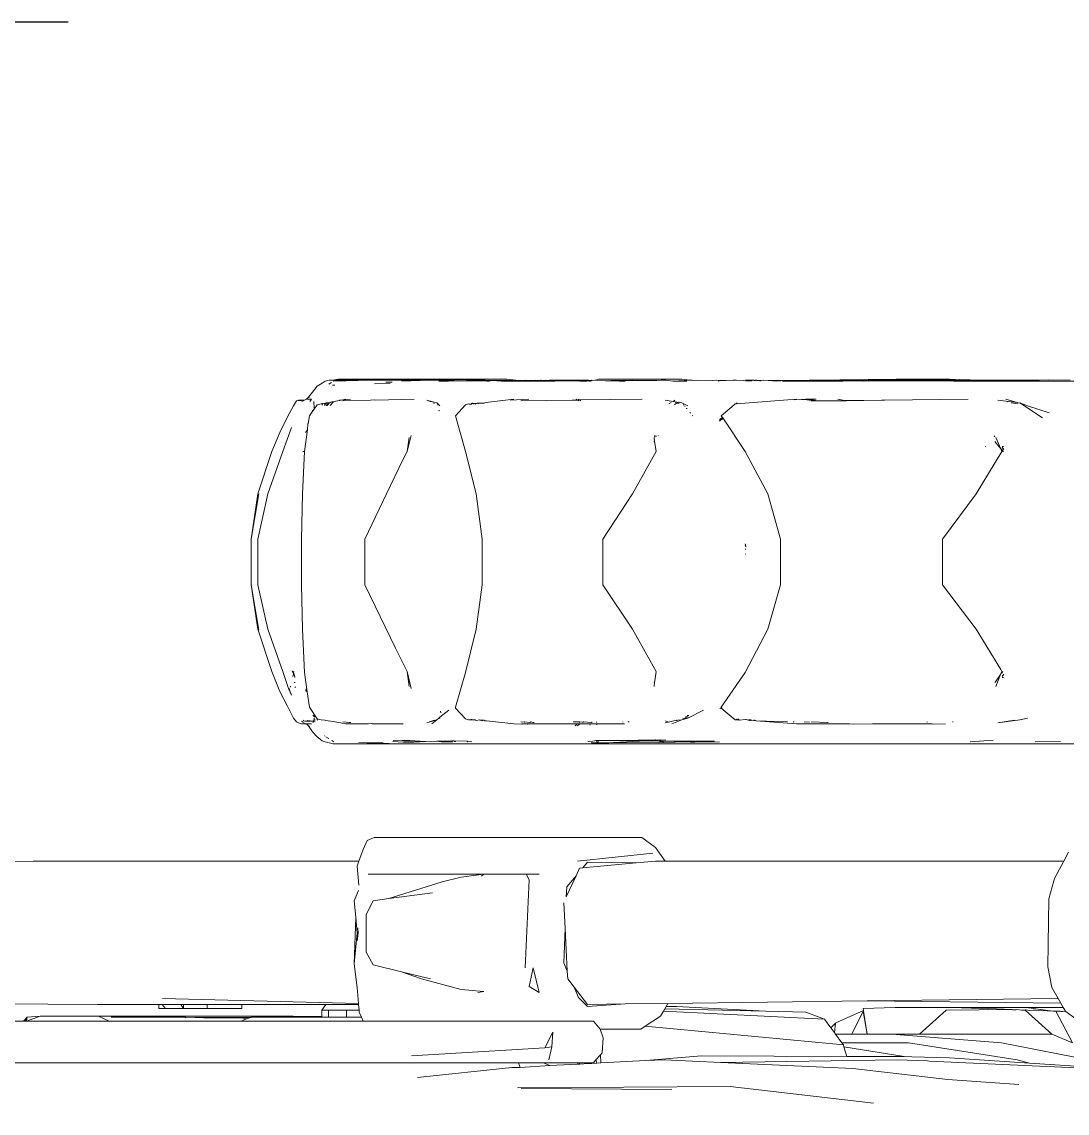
# Model space of a CAD drawing. Header units: metres. Extents: x 167 to 250, y 44 to 219.
# Drawn here: x 225.6405 to 225.744, y 101.6866 to 101.7947 of the extents above; entities that cross this region are included whole.
import ezdxf

# ---------------------------------------------------------------- set-up
doc = ezdxf.new("R2010")
doc.units = ezdxf.units.M
doc.linetypes.add('06-PT1-01$0$HIDDEN2', pattern=[0.1875, 0.125, -0.0625])
doc.layers.add('muros', color=5, linetype='Continuous', lineweight=25)

# ---------------------------------------------------------------- blocks, each defined once
blk = doc.blocks.new('vrefrefrf')
at = {"color": 251, "lineweight": 5, "true_color": 0x636466}
for p, q in [((211.60417, 104.45342), (211.60417, 104.36726)), ((211.56747, 104.43926), (211.56747, 104.42989)), ((211.63707, 104.43776), (211.63631, 104.42079)), ((211.63447, 104.42811), (211.63617, 104.43691)), ((211.63651, 104.43097), (211.63693, 104.43722)), ((211.63127, 104.43361), (211.63447, 104.43531)), ((211.63129, 104.43463), (211.63217, 104.43581)), ((211.63447, 104.43531), (211.63357, 104.43321)), ((211.56737, 104.43506), (211.56734, 104.43285)), ((211.61517, 104.43491), (211.61607, 104.43442)), ((211.61607, 104.43442), (211.61777, 104.43351)), ((211.61607, 104.43442), (211.61607, 104.39407)), ((211.63046, 104.43414), (211.63087, 104.43437)), ((211.63087, 104.43437), (211.63127, 104.43461)), ((211.63087, 104.43061), (211.63087, 104.43437)), ((211.63127, 104.43461), (211.63129, 104.43463)), ((211.63129, 104.43463), (211.63127, 104.43441)), ((211.63128, 104.43431), (211.63127, 104.43441)), ((211.63128, 104.43431), (211.63128, 104.43414)), ((211.60397, 104.43154), (211.60395, 104.43409)), ((211.61807, 104.43341), (211.61777, 104.43351)), ((211.61987, 104.43291), (211.61807, 104.43341)), ((211.62677, 104.43281), (211.62887, 104.43321)), ((211.62887, 104.43321), (211.62998, 104.43386)), ((211.62998, 104.43386), (211.63046, 104.43414)), ((211.62998, 104.43386), (211.63022, 104.41451)), ((211.63022, 104.41451), (211.63046, 104.43414)), ((211.63087, 104.43061), (211.63126, 104.4333)), ((211.63126, 104.4333), (211.63117, 104.43156)), ((211.63117, 104.43051), (211.63357, 104.43321)), ((211.63126, 104.43355), (211.63127, 104.43361)), ((211.63126, 104.4333), (211.63126, 104.43355)), ((211.63127, 104.43406), (211.63128, 104.43414)), ((211.63127, 104.43406), (211.63127, 104.43361)), ((211.63357, 104.41981), (211.63357, 104.43321)), ((211.56735, 104.43198), (211.56734, 104.43285)), ((211.56735, 104.43188), (211.56735, 104.43198)), ((211.56967, 104.42996), (211.57117, 104.43226)), ((211.56997, 104.43076), (211.57067, 104.43296)), ((211.61987, 104.43291), (211.62677, 104.43281)), ((211.56735, 104.43161), (211.56735, 104.43188)), ((211.56737, 104.43096), (211.56735, 104.43161)), ((211.56735, 104.42943), (211.56737, 104.43096)), ((211.63113, 104.43055), (211.63118, 104.43099)), ((211.63116, 104.43132), (211.63117, 104.43156)), ((211.63118, 104.43099), (211.63116, 104.43132)), ((211.63597, 104.42286), (211.63651, 104.43097)), ((211.63617, 104.42971), (211.63651, 104.43097)), ((211.56747, 104.42989), (211.56745, 104.42883)), ((211.5697, 104.4299), (211.56963, 104.42971)), ((211.56967, 104.42996), (211.56997, 104.43076)), ((211.56967, 104.42996), (211.5697, 104.4299)), ((211.60177, 104.42996), (211.60157, 104.43076)), ((211.60207, 104.42776), (211.60177, 104.42996)), ((211.63087, 104.42301), (211.63087, 104.43061)), ((211.6311, 104.42967), (211.63115, 104.43016)), ((211.63117, 104.43051), (211.63113, 104.43055)), ((211.63117, 104.43051), (211.63115, 104.43016)), ((211.63817, 104.42269), (211.63867, 104.42986)), ((211.56737, 104.42766), (211.56735, 104.42943)), ((211.56745, 104.42883), (211.56737, 104.42766)), ((211.56745, 104.42883), (211.56747, 104.42326)), ((211.56927, 104.42856), (211.56963, 104.42971)), ((211.56963, 104.42971), (211.56937, 104.42776)), ((211.56956, 104.42872), (211.56957, 104.42876)), ((211.56964, 104.4291), (211.56977, 104.42976)), ((211.60179, 104.42944), (211.60207, 104.42776)), ((211.63109, 104.42919), (211.631, 104.42679)), ((211.63112, 104.42925), (211.63109, 104.42919)), ((211.63117, 104.42251), (211.63109, 104.42919)), ((211.6311, 104.42967), (211.63113, 104.42959)), ((211.63113, 104.42959), (211.63111, 104.42942)), ((211.63111, 104.42942), (211.63112, 104.42925)), ((211.63447, 104.41871), (211.63617, 104.42971)), ((211.56737, 104.42659), (211.56737, 104.42766)), ((211.5743, 104.42804), (211.57317, 104.42756)), ((211.57357, 104.42746), (211.5743, 104.42804)), ((211.57407, 104.42832), (211.57407, 104.42819)), ((211.57439, 104.42835), (211.57414, 104.42818)), ((211.57457, 104.42816), (211.5743, 104.42804)), ((211.57432, 104.42817), (211.57439, 104.42817)), ((211.57439, 104.42817), (211.57457, 104.42833)), ((211.57439, 104.42817), (211.57445, 104.42816)), ((211.57445, 104.42816), (211.57457, 104.42826)), ((211.57887, 104.42556), (211.57457, 104.42816)), ((211.59667, 104.42805), (211.59257, 104.42556)), ((211.59687, 104.42816), (211.59667, 104.42805)), ((211.59687, 104.42826), (211.597, 104.42816)), ((211.59717, 104.42803), (211.59687, 104.42816)), ((211.59706, 104.42817), (211.597, 104.42816)), ((211.59736, 104.42818), (211.59713, 104.42834)), ((211.59837, 104.42756), (211.59717, 104.42803)), ((211.59717, 104.42803), (211.59789, 104.42751)), ((211.59747, 104.42819), (211.59747, 104.42832)), ((211.63357, 104.41701), (211.63447, 104.42811)), ((211.56737, 104.42659), (211.56737, 104.42656)), ((211.56737, 104.42656), (211.56737, 104.42596)), ((211.57301, 104.42737), (211.5731, 104.42743)), ((211.57407, 104.4265), (211.57407, 104.42646)), ((211.59789, 104.42751), (211.59797, 104.42746)), ((211.60381, 104.42726), (211.60397, 104.42494)), ((211.63102, 104.42673), (211.63096, 104.4256)), ((211.63102, 104.42673), (211.631, 104.42679)), ((211.56727, 104.42286), (211.56737, 104.42596)), ((211.56737, 104.42596), (211.56738, 104.42414)), ((211.56737, 104.42596), (211.56747, 104.42326)), ((211.58347, 104.42216), (211.57887, 104.42556)), ((211.59257, 104.42556), (211.58807, 104.42216)), ((211.63096, 104.42534), (211.63095, 104.42521)), ((211.63096, 104.4256), (211.63096, 104.42534)), ((211.56927, 104.42476), (211.56937, 104.41626)), ((211.63095, 104.42507), (211.63087, 104.42301)), ((211.63095, 104.42507), (211.63095, 104.42521)), ((211.56737, 104.42345), (211.56736, 104.42066)), ((211.56738, 104.42414), (211.56737, 104.42345)), ((211.56742, 104.41498), (211.56747, 104.42326)), ((211.60199, 104.42321), (211.60194, 104.42321)), ((211.56727, 104.42286), (211.56727, 104.41746)), ((211.58807, 104.42216), (211.58347, 104.42216)), ((211.6022, 104.42119), (211.60217, 104.42246)), ((211.63087, 104.42301), (211.63087, 104.41731)), ((211.63357, 104.41981), (211.63117, 104.42251)), ((211.63587, 104.41906), (211.63597, 104.42286)), ((211.63817, 104.42269), (211.63707, 104.41306)), ((211.60217, 104.4211), (211.6022, 104.42119)), ((211.60217, 104.41606), (211.60217, 104.4211)), ((211.56736, 104.42066), (211.56737, 104.41716)), ((211.60197, 104.42057), (211.60199, 104.42062)), ((211.63628, 104.42064), (211.63617, 104.41756)), ((211.63631, 104.42079), (211.63628, 104.42064)), ((211.63357, 104.41981), (211.63357, 104.41701)), ((211.63587, 104.41906), (211.63586, 104.41827)), ((211.63447, 104.41196), (211.63447, 104.41871)), ((211.63586, 104.41827), (211.63486, 104.41216)), ((211.63586, 104.41827), (211.63584, 104.41245)), ((211.56737, 104.40891), (211.56727, 104.41746)), ((211.56737, 104.41531), (211.56737, 104.41716)), ((211.63087, 104.41731), (211.63097, 104.41411)), ((211.63357, 104.41701), (211.63357, 104.41451)), ((211.63644, 104.39972), (211.63617, 104.41756)), ((211.56937, 104.41626), (211.56937, 104.41596)), ((211.56937, 104.41596), (211.56942, 104.41223)), ((211.56947, 104.41243), (211.56937, 104.41596)), ((211.60217, 104.41606), (211.60215, 104.41568)), ((211.60215, 104.41568), (211.60215, 104.41564)), ((211.60215, 104.41564), (211.60216, 104.41559)), ((211.60215, 104.41555), (211.60216, 104.41559)), ((211.60215, 104.41555), (211.60217, 104.41516)), ((211.56737, 104.41531), (211.56742, 104.41498)), ((211.56737, 104.41446), (211.56737, 104.41531)), ((211.56737, 104.41446), (211.56737, 104.40891)), ((211.56742, 104.41439), (211.56737, 104.41446)), ((211.56737, 104.41446), (211.56742, 104.41346)), ((211.56747, 104.41467), (211.56742, 104.41498)), ((211.56747, 104.41467), (211.56742, 104.41458)), ((211.56742, 104.41458), (211.56742, 104.41439)), ((211.56747, 104.41411), (211.56742, 104.41439)), ((211.60217, 104.41506), (211.60217, 104.41516)), ((211.60219, 104.4132), (211.60217, 104.41506)), ((211.63022, 104.41451), (211.63047, 104.39436)), ((211.63124, 104.41415), (211.63357, 104.41451)), ((211.63357, 104.41451), (211.63127, 104.41411)), ((211.63357, 104.41451), (211.63357, 104.41296)), ((211.64057, 104.41516), (211.63887, 104.40066)), ((211.56747, 104.41411), (211.56742, 104.41346)), ((211.56742, 104.41346), (211.56747, 104.41205)), ((211.60217, 104.41273), (211.60219, 104.4132)), ((211.63097, 104.41411), (211.63118, 104.41414)), ((211.63118, 104.41414), (211.63124, 104.41415)), ((211.63118, 104.41414), (211.63227, 104.41171)), ((211.63124, 104.41415), (211.63122, 104.41418)), ((211.63127, 104.41411), (211.63124, 104.41415)), ((211.63127, 104.41411), (211.63357, 104.41296)), ((211.56942, 104.41223), (211.56927, 104.41156)), ((211.56947, 104.41243), (211.56942, 104.41223)), ((211.56942, 104.41223), (211.56947, 104.40955)), ((211.56947, 104.40955), (211.56947, 104.41243)), ((211.60217, 104.41273), (211.60217, 104.40736)), ((211.63467, 104.41211), (211.63277, 104.39206)), ((211.63357, 104.41296), (211.63357, 104.4113)), ((211.63467, 104.41211), (211.63447, 104.41196)), ((211.63486, 104.41216), (211.63467, 104.41211)), ((211.63584, 104.41245), (211.63486, 104.41216)), ((211.63584, 104.41245), (211.63577, 104.39776)), ((211.63644, 104.39972), (211.63707, 104.41306)), ((211.56747, 104.41205), (211.56737, 104.40891)), ((211.56747, 104.41205), (211.56747, 104.40901)), ((211.63227, 104.41171), (211.6323, 104.41167)), ((211.6323, 104.41167), (211.63247, 104.41131)), ((211.63247, 104.41131), (211.63293, 104.41084)), ((211.63343, 104.4112), (211.63247, 104.41131)), ((211.63343, 104.4112), (211.63293, 104.41084)), ((211.63357, 104.4113), (211.63343, 104.4112)), ((211.63447, 104.41196), (211.63357, 104.4113)), ((211.60197, 104.40886), (211.60201, 104.41049)), ((211.60201, 104.41058), (211.60201, 104.41049)), ((211.63127, 104.39389), (211.63207, 104.41021)), ((211.63207, 104.41021), (211.63137, 104.40831)), ((211.63293, 104.41084), (211.63207, 104.41021)), ((211.56737, 104.40885), (211.56737, 104.40891)), ((211.56737, 104.40866), (211.56737, 104.40885)), ((211.56745, 104.40873), (211.56747, 104.40901)), ((211.56747, 104.40901), (211.56747, 104.40876)), ((211.56927, 104.40936), (211.5693, 104.40849)), ((211.56946, 104.40949), (211.5693, 104.40849)), ((211.56932, 104.40818), (211.56946, 104.40916)), ((211.56947, 104.40955), (211.56946, 104.40949)), ((211.56947, 104.40919), (211.56946, 104.40949)), ((211.56946, 104.40916), (211.56947, 104.40919)), ((211.56947, 104.40886), (211.56946, 104.40916)), ((211.56737, 104.40866), (211.56738, 104.40566)), ((211.56745, 104.40807), (211.56747, 104.40876)), ((211.56745, 104.40873), (211.56745, 104.40807)), ((211.56745, 104.40807), (211.56745, 104.40803)), ((211.56745, 104.40803), (211.56746, 104.40761)), ((211.5693, 104.40849), (211.56927, 104.40827)), ((211.56927, 104.40786), (211.56932, 104.40818)), ((211.5693, 104.40849), (211.56932, 104.40818)), ((211.56932, 104.40818), (211.56936, 104.40713)), ((211.60197, 104.40816), (211.60199, 104.40868)), ((211.63137, 104.40831), (211.63127, 104.40423)), ((211.56738, 104.40566), (211.56746, 104.40751)), ((211.56746, 104.40761), (211.56746, 104.40751)), ((211.56747, 104.40638), (211.56746, 104.40751)), ((211.56976, 104.40126), (211.56927, 104.40736)), ((211.60217, 104.40736), (211.60184, 104.40327)), ((211.60197, 104.40712), (211.60197, 104.40703)), ((211.56738, 104.40566), (211.56737, 104.40402)), ((211.56747, 104.40575), (211.56743, 104.40493)), ((211.56747, 104.40638), (211.56747, 104.40594)), ((211.58347, 104.40576), (211.57887, 104.40446)), ((211.58807, 104.40576), (211.58347, 104.40576)), ((211.59257, 104.40446), (211.58807, 104.40576)), ((211.60195, 104.40647), (211.60184, 104.40327)), ((211.56743, 104.40493), (211.56737, 104.40402)), ((211.57457, 104.40216), (211.57887, 104.40446)), ((211.59257, 104.40446), (211.59697, 104.40216)), ((211.56737, 104.40402), (211.56737, 104.40399)), ((211.56737, 104.40399), (211.56738, 104.40379)), ((211.56738, 104.40334), (211.56737, 104.40331)), ((211.56737, 104.40331), (211.56737, 104.40326)), ((211.56737, 104.40326), (211.56739, 104.40321)), ((211.56738, 104.40379), (211.56738, 104.40364)), ((211.56747, 104.40374), (211.56738, 104.40364)), ((211.56738, 104.40351), (211.56738, 104.40364)), ((211.56738, 104.40351), (211.56738, 104.40337)), ((211.56738, 104.40337), (211.56738, 104.40334)), ((211.60177, 104.40306), (211.60184, 104.40327)), ((211.60183, 104.40286), (211.60184, 104.40327)), ((211.63127, 104.40423), (211.63077, 104.39521)), ((211.63127, 104.40423), (211.63102, 104.39404)), ((211.56739, 104.4031), (211.56737, 104.40306)), ((211.56737, 104.40301), (211.56737, 104.40306)), ((211.56737, 104.40301), (211.56742, 104.40278)), ((211.56737, 104.40301), (211.56737, 104.40216)), ((211.56741, 104.40204), (211.56737, 104.40216)), ((211.56739, 104.40321), (211.56738, 104.40315)), ((211.56738, 104.40315), (211.56739, 104.4031)), ((211.56742, 104.40278), (211.56747, 104.40223)), ((211.56747, 104.40274), (211.56742, 104.40278)), ((211.57129, 104.39997), (211.57457, 104.40216)), ((211.58416, 104.40224), (211.58394, 104.40216)), ((211.58416, 104.40224), (211.58407, 104.40216)), ((211.58423, 104.40224), (211.58416, 104.40224)), ((211.58449, 104.40216), (211.58448, 104.40223)), ((211.58499, 104.40216), (211.58499, 104.40222)), ((211.59697, 104.40216), (211.60047, 104.39976)), ((211.60173, 104.40228), (211.60177, 104.40236)), ((211.60173, 104.40228), (211.60173, 104.40222)), ((211.60173, 104.40222), (211.60178, 104.40158)), ((211.60174, 104.40251), (211.60175, 104.40261)), ((211.60176, 104.40274), (211.60175, 104.40261)), ((211.60176, 104.40274), (211.6018, 104.40277)), ((211.60177, 104.40236), (211.60179, 104.40252)), ((211.60179, 104.40252), (211.60182, 104.40262)), ((211.60183, 104.40286), (211.6018, 104.40277)), ((211.6018, 104.40277), (211.60182, 104.4027)), ((211.60182, 104.40262), (211.60182, 104.4027)), ((211.56737, 104.40126), (211.56741, 104.40204)), ((211.56737, 104.40096), (211.56737, 104.40126)), ((211.56967, 104.40136), (211.56976, 104.40126)), ((211.56977, 104.40116), (211.56976, 104.40126)), ((211.56987, 104.40106), (211.56977, 104.40116)), ((211.56987, 104.40106), (211.57097, 104.39976)), ((211.60057, 104.39976), (211.60177, 104.40116)), ((211.60168, 104.40127), (211.60177, 104.40136)), ((211.60178, 104.40158), (211.60169, 104.4015)), ((211.60169, 104.40141), (211.60169, 104.4015)), ((211.60178, 104.40158), (211.60177, 104.40136)), ((211.60177, 104.40136), (211.60177, 104.40116)), ((211.56739, 104.40025), (211.56737, 104.40096)), ((211.56739, 104.39986), (211.56739, 104.40025)), ((211.57114, 104.39987), (211.57122, 104.39993)), ((211.57122, 104.39993), (211.57129, 104.39997)), ((211.57122, 104.39993), (211.57127, 104.39986)), ((211.57129, 104.39997), (211.57141, 104.39967)), ((211.63903, 104.37914), (211.63887, 104.40066)), ((211.56737, 104.39926), (211.56739, 104.39969)), ((211.56738, 104.39882), (211.56737, 104.39926)), ((211.56737, 104.39736), (211.56738, 104.39882)), ((211.56739, 104.39969), (211.56739, 104.39986)), ((211.56747, 104.39944), (211.56739, 104.39969)), ((211.57097, 104.39976), (211.57114, 104.39987)), ((211.57114, 104.39987), (211.57134, 104.39956)), ((211.57141, 104.39967), (211.57127, 104.39986)), ((211.5715, 104.39956), (211.57141, 104.39967)), ((211.57141, 104.39967), (211.57146, 104.39956)), ((211.6005, 104.39971), (211.60047, 104.39976)), ((211.60052, 104.39976), (211.6005, 104.39971)), ((211.60056, 104.39986), (211.60052, 104.39976)), ((211.60057, 104.39976), (211.60052, 104.39976)), ((211.60061, 104.39961), (211.60064, 104.39972)), ((211.60391, 104.39367), (211.60393, 104.39908)), ((211.60402, 104.39707), (211.60398, 104.39959)), ((211.63617, 104.39396), (211.63644, 104.39972)), ((211.60157, 104.39636), (211.60077, 104.39796)), ((211.63577, 104.39776), (211.63626, 104.39212)), ((211.5674, 104.39695), (211.56737, 104.39736)), ((211.56737, 104.39681), (211.5674, 104.39695)), ((211.56737, 104.39656), (211.56737, 104.39681)), ((211.57067, 104.39657), (211.57067, 104.39666)), ((211.57095, 104.39686), (211.57096, 104.3968)), ((211.60402, 104.39665), (211.60397, 104.39631)), ((211.604, 104.39689), (211.60402, 104.39707)), ((211.60402, 104.39665), (211.604, 104.39689)), ((211.56727, 104.39576), (211.56737, 104.39656)), ((211.56727, 104.39576), (211.56727, 104.38736)), ((211.56737, 104.39656), (211.5674, 104.39603)), ((211.5674, 104.39603), (211.5674, 104.39601)), ((211.5674, 104.39601), (211.56747, 104.39488)), ((211.56747, 104.39626), (211.56747, 104.39488)), ((211.56967, 104.39576), (211.56959, 104.39549)), ((211.56967, 104.39576), (211.56997, 104.39636)), ((211.56985, 104.3959), (211.56986, 104.39595)), ((211.57, 104.39609), (211.57, 104.39603)), ((211.57022, 104.3963), (211.57022, 104.3962)), ((211.6013, 104.39629), (211.6013, 104.39646)), ((211.60146, 104.39638), (211.60145, 104.3964)), ((211.60145, 104.39612), (211.60146, 104.39638)), ((211.60167, 104.3959), (211.60146, 104.39638)), ((211.60177, 104.39576), (211.60157, 104.39636)), ((211.60157, 104.39636), (211.60167, 104.3959)), ((211.60167, 104.3959), (211.60168, 104.39586)), ((211.60177, 104.39576), (211.60217, 104.39476)), ((211.60178, 104.39536), (211.60177, 104.39576)), ((211.60397, 104.39631), (211.60391, 104.39367)), ((211.60397, 104.39631), (211.60406, 104.39392)), ((211.56747, 104.39484), (211.56737, 104.39411)), ((211.56747, 104.39488), (211.56747, 104.39484)), ((211.56951, 104.39487), (211.56937, 104.39406)), ((211.56951, 104.39487), (211.5694, 104.39505)), ((211.56961, 104.39545), (211.56951, 104.39487)), ((211.56959, 104.39549), (211.56961, 104.39545)), ((211.56976, 104.39446), (211.56962, 104.39468)), ((211.56964, 104.3951), (211.56969, 104.3953)), ((211.56965, 104.39538), (211.56969, 104.3953)), ((211.56969, 104.3953), (211.56974, 104.39549)), ((211.56969, 104.3953), (211.56986, 104.395)), ((211.60181, 104.39525), (211.60178, 104.39536)), ((211.60179, 104.39521), (211.60181, 104.39525)), ((211.60179, 104.39521), (211.60199, 104.3944)), ((211.60199, 104.3944), (211.60184, 104.39411)), ((211.60207, 104.39406), (211.60199, 104.3944)), ((211.63077, 104.39521), (211.63077, 104.39418)), ((211.63917, 104.39476), (211.63908, 104.3795)), ((211.56737, 104.39411), (211.56737, 104.39401)), ((211.56737, 104.39366), (211.56737, 104.39401)), ((211.56737, 104.39366), (211.56739, 104.39324)), ((211.57297, 104.39335), (211.57301, 104.39335)), ((211.60378, 104.39345), (211.60383, 104.39353)), ((211.60378, 104.39345), (211.6038, 104.39314)), ((211.60378, 104.39345), (211.60384, 104.39326)), ((211.6038, 104.39413), (211.60379, 104.39358)), ((211.60379, 104.39358), (211.60383, 104.39353)), ((211.60383, 104.39353), (211.60389, 104.39364)), ((211.60389, 104.39338), (211.60384, 104.39326)), ((211.60388, 104.3924), (211.60389, 104.39338)), ((211.60389, 104.39364), (211.60391, 104.39367)), ((211.60391, 104.39343), (211.60389, 104.39364)), ((211.60389, 104.39338), (211.60391, 104.39343)), ((211.60391, 104.39367), (211.60402, 104.39386)), ((211.60402, 104.39372), (211.60391, 104.39343)), ((211.60406, 104.39392), (211.60402, 104.39386)), ((211.60402, 104.39386), (211.60406, 104.39383)), ((211.60406, 104.39383), (211.60402, 104.39372)), ((211.60402, 104.39372), (211.60407, 104.39336)), ((211.60407, 104.39336), (211.60405, 104.38884)), ((211.61607, 104.39407), (211.61467, 104.39311)), ((211.61607, 104.39407), (211.61607, 104.39311)), ((211.63077, 104.39418), (211.63047, 104.39436)), ((211.63047, 104.39436), (211.63052, 104.39004)), ((211.63102, 104.39404), (211.63077, 104.39418)), ((211.63127, 104.39389), (211.63102, 104.39404)), ((211.63177, 104.39361), (211.63127, 104.39389)), ((211.63277, 104.39206), (211.63177, 104.39361)), ((211.63626, 104.39212), (211.63617, 104.39396)), ((211.56739, 104.39324), (211.56739, 104.39315)), ((211.56739, 104.39315), (211.56739, 104.39307)), ((211.56739, 104.39307), (211.56739, 104.39298)), ((211.56739, 104.39298), (211.56739, 104.39268)), ((211.56739, 104.39268), (211.56739, 104.39224)), ((211.56739, 104.39224), (211.56741, 104.39203)), ((211.57297, 104.39313), (211.57309, 104.39315)), ((211.57313, 104.39304), (211.57297, 104.39301)), ((211.57355, 104.39301), (211.57317, 104.39296)), ((211.57373, 104.39304), (211.57355, 104.39301)), ((211.57355, 104.39301), (211.57357, 104.39296)), ((211.57357, 104.39296), (211.57373, 104.39304)), ((211.57457, 104.39316), (211.57373, 104.39304)), ((211.57887, 104.39076), (211.57457, 104.39316)), ((211.59687, 104.39316), (211.59257, 104.39076)), ((211.5978, 104.39303), (211.59687, 104.39316)), ((211.5978, 104.39303), (211.59797, 104.39296)), ((211.59797, 104.39301), (211.5978, 104.39303)), ((211.59797, 104.39301), (211.59797, 104.39296)), ((211.59837, 104.39296), (211.59797, 104.39301)), ((211.6038, 104.39314), (211.60377, 104.39308)), ((211.60377, 104.39308), (211.60386, 104.3896)), ((211.60384, 104.39326), (211.6038, 104.39314)), ((211.60384, 104.39326), (211.60388, 104.3924)), ((211.60389, 104.39212), (211.60388, 104.3924)), ((211.61467, 104.39311), (211.61367, 104.39171)), ((211.61607, 104.38521), (211.61527, 104.39281)), ((211.61607, 104.39311), (211.61625, 104.39113)), ((211.56741, 104.39203), (211.56737, 104.39076)), ((211.56741, 104.39203), (211.56742, 104.39003)), ((211.56927, 104.39176), (211.56936, 104.38541)), ((211.60386, 104.3896), (211.60389, 104.39212)), ((211.60389, 104.39212), (211.60405, 104.38884)), ((211.61367, 104.36461), (211.61367, 104.39171)), ((211.61617, 104.38621), (211.61625, 104.39113)), ((211.61625, 104.39113), (211.61673, 104.38573)), ((211.63307, 104.39161), (211.63277, 104.39206)), ((211.63307, 104.38751), (211.63307, 104.39161)), ((211.6365, 104.38756), (211.63626, 104.39212)), ((211.56737, 104.39076), (211.56738, 104.38893)), ((211.56742, 104.39003), (211.56747, 104.38992)), ((211.56747, 104.39004), (211.56747, 104.38992)), ((211.58347, 104.38776), (211.57887, 104.39076)), ((211.59257, 104.39076), (211.58807, 104.38776)), ((211.60194, 104.39033), (211.602, 104.39042)), ((211.63052, 104.39004), (211.63077, 104.38621)), ((211.63052, 104.39004), (211.63057, 104.38621)), ((211.56747, 104.38945), (211.56738, 104.38893)), ((211.56738, 104.38893), (211.56738, 104.38856)), ((211.56747, 104.38945), (211.56744, 104.38883)), ((211.56747, 104.38992), (211.56746, 104.38977)), ((211.56746, 104.38977), (211.56747, 104.38952)), ((211.56747, 104.38952), (211.56747, 104.38945)), ((211.60198, 104.3898), (211.60195, 104.38978)), ((211.60217, 104.38715), (211.60217, 104.38996)), ((211.60385, 104.38828), (211.60386, 104.38942)), ((211.60386, 104.38942), (211.60386, 104.3896)), ((211.56742, 104.38803), (211.56737, 104.38706)), ((211.56738, 104.38856), (211.56742, 104.38803)), ((211.56742, 104.38803), (211.56744, 104.38883)), ((211.60385, 104.38828), (211.60385, 104.38739)), ((211.60405, 104.38884), (211.60407, 104.38836)), ((211.60407, 104.38836), (211.60407, 104.3873)), ((211.63397, 104.38781), (211.63307, 104.38751)), ((211.63547, 104.38771), (211.63397, 104.38781)), ((211.56727, 104.38736), (211.56737, 104.38706)), ((211.56737, 104.38706), (211.56737, 104.38696)), ((211.56737, 104.38696), (211.56738, 104.38672)), ((211.56737, 104.38666), (211.56738, 104.38672)), ((211.58807, 104.38776), (211.58347, 104.38776)), ((211.60201, 104.38713), (211.60197, 104.38713)), ((211.60202, 104.38662), (211.60201, 104.38667)), ((211.60227, 104.38716), (211.60217, 104.38715)), ((211.60217, 104.38652), (211.60217, 104.38715)), ((211.60385, 104.38728), (211.60385, 104.38739)), ((211.60407, 104.3873), (211.60385, 104.38728)), ((211.60385, 104.38708), (211.60385, 104.38728)), ((211.60385, 104.38708), (211.60407, 104.38723)), ((211.60391, 104.38676), (211.60385, 104.38708)), ((211.60396, 104.38633), (211.60391, 104.38676)), ((211.60407, 104.3873), (211.60407, 104.38723)), ((211.60407, 104.38723), (211.60407, 104.38666)), ((211.63307, 104.38751), (211.63227, 104.38681)), ((211.63227, 104.36351), (211.63227, 104.38681)), ((211.63566, 104.38754), (211.63547, 104.38771)), ((211.63566, 104.38754), (211.6365, 104.38756)), ((211.63618, 104.38707), (211.63566, 104.38754)), ((211.63652, 104.38717), (211.63618, 104.38707)), ((211.63647, 104.38681), (211.63618, 104.38707)), ((211.63647, 104.38681), (211.63647, 104.38666)), ((211.63652, 104.38717), (211.6365, 104.38756)), ((211.63655, 104.38666), (211.63652, 104.38717)), ((211.56738, 104.38662), (211.56737, 104.38666)), ((211.56742, 104.38662), (211.56737, 104.38666)), ((211.56738, 104.38662), (211.56737, 104.38631)), ((211.56737, 104.38631), (211.56744, 104.38637)), ((211.56737, 104.38631), (211.56737, 104.38626)), ((211.56737, 104.38626), (211.56737, 104.38621)), ((211.56737, 104.38618), (211.56737, 104.38621)), ((211.56737, 104.38596), (211.56737, 104.38618)), ((211.56737, 104.38596), (211.56737, 104.38592)), ((211.56737, 104.38592), (211.56737, 104.38547)), ((211.56744, 104.3866), (211.56738, 104.38662)), ((211.56744, 104.3866), (211.56742, 104.38662)), ((211.56747, 104.38652), (211.56744, 104.3866)), ((211.56744, 104.38637), (211.56747, 104.38641)), ((211.56744, 104.38637), (211.56747, 104.38616)), ((211.56747, 104.38641), (211.56747, 104.38652)), ((211.56747, 104.38616), (211.56747, 104.38544)), ((211.60197, 104.38665), (211.60202, 104.38662)), ((211.60197, 104.3858), (211.60202, 104.38662)), ((211.60197, 104.3858), (211.60199, 104.38577)), ((211.60197, 104.38545), (211.60199, 104.38577)), ((211.60199, 104.38577), (211.60203, 104.3857)), ((211.60217, 104.38652), (211.6023, 104.38644)), ((211.60217, 104.38547), (211.60217, 104.38652)), ((211.60396, 104.38633), (211.60392, 104.38626)), ((211.60407, 104.38666), (211.60406, 104.38662)), ((211.61673, 104.38573), (211.61617, 104.38621)), ((211.61673, 104.38573), (211.61677, 104.38541)), ((211.62881, 104.38485), (211.63057, 104.38621)), ((211.63077, 104.38621), (211.62987, 104.38531)), ((211.63655, 104.38666), (211.63647, 104.38666)), ((211.63647, 104.38666), (211.63647, 104.38631)), ((211.63647, 104.38631), (211.63657, 104.38628)), ((211.63647, 104.38631), (211.63647, 104.38533)), ((211.63657, 104.38628), (211.63655, 104.38666)), ((211.63661, 104.38544), (211.63657, 104.38628)), ((211.56736, 104.38366), (211.56737, 104.38448)), ((211.56737, 104.38547), (211.56737, 104.38491)), ((211.56744, 104.38518), (211.56737, 104.38547)), ((211.56737, 104.38491), (211.56743, 104.38509)), ((211.56737, 104.38491), (211.56737, 104.38486)), ((211.56737, 104.38467), (211.56737, 104.38486)), ((211.56737, 104.38454), (211.56737, 104.38467)), ((211.56737, 104.38448), (211.56737, 104.38454)), ((211.56743, 104.38509), (211.56744, 104.38518)), ((211.56747, 104.38289), (211.56743, 104.38509)), ((211.56744, 104.38518), (211.56747, 104.38544)), ((211.56927, 104.38528), (211.56936, 104.38541)), ((211.56937, 104.38516), (211.56927, 104.38507)), ((211.56936, 104.38541), (211.56947, 104.38554)), ((211.56936, 104.38541), (211.56937, 104.38519)), ((211.56947, 104.38532), (211.56937, 104.38519)), ((211.56937, 104.38519), (211.56937, 104.38516)), ((211.56937, 104.38516), (211.56937, 104.38466)), ((211.56937, 104.38466), (211.56947, 104.37946)), ((211.60197, 104.38545), (211.60204, 104.38536)), ((211.60197, 104.38545), (211.60197, 104.38477)), ((211.60217, 104.38547), (211.60235, 104.38518)), ((211.60217, 104.38547), (211.60217, 104.38516)), ((211.60217, 104.38516), (211.60235, 104.38496)), ((211.60217, 104.38516), (211.60217, 104.38019)), ((211.61677, 104.38541), (211.61754, 104.38505)), ((211.61867, 104.38411), (211.61754, 104.38505)), ((211.61754, 104.38505), (211.61968, 104.38407)), ((211.62797, 104.38421), (211.62881, 104.38485)), ((211.62987, 104.38531), (211.62881, 104.38485)), ((211.63647, 104.38533), (211.63661, 104.38544)), ((211.63647, 104.38533), (211.63647, 104.3852)), ((211.63662, 104.38525), (211.63647, 104.3852)), ((211.63647, 104.38175), (211.63647, 104.3852)), ((211.63662, 104.38525), (211.63661, 104.38544)), ((211.63677, 104.38239), (211.63662, 104.38525)), ((211.56736, 104.38366), (211.56737, 104.38315)), ((211.61968, 104.38407), (211.61867, 104.38411)), ((211.62027, 104.38381), (211.62288, 104.38394)), ((211.62288, 104.38394), (211.62721, 104.38417)), ((211.62637, 104.38381), (211.62288, 104.38394)), ((211.62721, 104.38417), (211.62637, 104.38381)), ((211.62721, 104.38417), (211.62797, 104.38421)), ((211.56737, 104.38286), (211.56737, 104.38315)), ((211.56737, 104.38286), (211.56747, 104.38289)), ((211.56737, 104.38286), (211.56737, 104.38281)), ((211.56737, 104.38276), (211.56737, 104.38281)), ((211.56737, 104.38276), (211.56737, 104.3826)), ((211.56737, 104.3826), (211.56737, 104.38236)), ((211.56737, 104.38236), (211.56738, 104.38207)), ((211.56747, 104.38166), (211.56747, 104.38289)), ((211.63337, 104.38271), (211.63487, 104.38261)), ((211.63497, 104.38191), (211.63337, 104.38271)), ((211.63617, 104.38231), (211.63487, 104.38261)), ((211.63497, 104.38191), (211.63487, 104.38261)), ((211.63647, 104.38175), (211.63677, 104.38239)), ((211.63695, 104.37941), (211.63677, 104.38239)), ((211.56739, 104.38165), (211.56736, 104.38158)), ((211.56736, 104.38158), (211.56738, 104.38149)), ((211.56738, 104.38199), (211.56737, 104.38196)), ((211.56737, 104.38196), (211.56738, 104.38191)), ((211.56738, 104.38149), (211.56737, 104.38146)), ((211.56737, 104.38146), (211.56738, 104.38141)), ((211.56739, 104.38117), (211.56737, 104.38096)), ((211.56738, 104.38207), (211.56738, 104.38199)), ((211.56738, 104.38191), (211.56739, 104.38165)), ((211.56746, 104.38164), (211.56738, 104.38149)), ((211.56738, 104.38141), (211.56739, 104.38117)), ((211.56747, 104.38166), (211.56746, 104.38164)), ((211.56746, 104.37993), (211.56746, 104.38164)), ((211.61737, 104.38001), (211.61737, 104.38131)), ((211.62687, 104.38071), (211.62937, 104.38131)), ((211.62937, 104.38131), (211.62877, 104.38031)), ((211.63577, 104.36841), (211.63497, 104.38191)), ((211.63647, 104.38175), (211.63647, 104.37923)), ((211.56739, 104.38061), (211.56737, 104.38096)), ((211.56737, 104.37996), (211.56739, 104.38061)), ((211.56927, 104.38026), (211.56937, 104.37839)), ((211.60197, 104.38044), (211.60201, 104.38072)), ((211.60201, 104.38039), (211.60197, 104.38044)), ((211.60197, 104.37987), (211.60201, 104.38039)), ((211.60202, 104.38081), (211.60201, 104.38072)), ((211.60222, 104.38013), (211.60217, 104.38019)), ((211.60217, 104.3796), (211.60217, 104.38019)), ((211.61737, 104.38001), (211.61797, 104.38031)), ((211.61797, 104.38031), (211.62687, 104.37991)), ((211.62877, 104.38031), (211.62687, 104.38071)), ((211.56737, 104.37896), (211.56727, 104.37806)), ((211.56737, 104.37996), (211.56739, 104.37985)), ((211.5674, 104.37904), (211.56737, 104.37896)), ((211.56737, 104.37896), (211.56739, 104.37857)), ((211.56739, 104.37985), (211.5674, 104.37904)), ((211.56747, 104.37866), (211.56746, 104.37993)), ((211.60197, 104.37987), (211.602, 104.37983)), ((211.602, 104.37983), (211.60197, 104.37946)), ((211.60217, 104.3796), (211.6022, 104.37956)), ((211.60217, 104.37876), (211.6022, 104.37956)), ((211.61737, 104.38001), (211.61737, 104.37571)), ((211.63695, 104.37941), (211.63647, 104.37923)), ((211.63647, 104.31991), (211.63647, 104.37923)), ((211.63697, 104.37856), (211.63695, 104.37941)), ((211.56727, 104.37806), (211.56727, 104.37186)), ((211.56739, 104.37857), (211.56739, 104.37776)), ((211.56745, 104.3783), (211.56739, 104.37857)), ((211.56747, 104.37861), (211.56745, 104.3783)), ((211.56747, 104.37751), (211.56745, 104.3783)), ((211.56747, 104.37866), (211.56747, 104.37861)), ((211.56963, 104.37593), (211.56927, 104.37876)), ((211.60217, 104.37876), (211.60186, 104.37599)), ((211.63697, 104.37856), (211.63796, 104.36899)), ((211.56739, 104.37776), (211.56741, 104.37656)), ((211.56747, 104.37751), (211.56741, 104.37656)), ((211.56737, 104.37586), (211.56741, 104.37656)), ((211.56737, 104.37586), (211.56737, 104.37566)), ((211.56737, 104.37566), (211.56737, 104.37396)), ((211.56744, 104.37504), (211.56737, 104.37566)), ((211.56741, 104.37656), (211.56745, 104.37622)), ((211.56745, 104.37604), (211.56742, 104.37591)), ((211.56742, 104.37591), (211.56745, 104.37579)), ((211.56745, 104.37579), (211.56744, 104.37504)), ((211.56745, 104.37622), (211.56745, 104.37604)), ((211.56963, 104.37593), (211.56969, 104.37573)), ((211.56969, 104.37523), (211.56969, 104.37573)), ((211.6018, 104.37574), (211.60179, 104.37555)), ((211.60185, 104.37579), (211.6018, 104.37574)), ((211.60185, 104.37579), (211.60186, 104.37599)), ((211.61737, 104.37571), (211.61767, 104.37341)), ((211.61737, 104.37571), (211.61757, 104.3755)), ((211.61737, 104.36401), (211.61737, 104.37571)), ((211.62907, 104.37341), (211.62927, 104.37571)), ((211.62937, 104.37511), (211.62927, 104.37571)), ((211.56747, 104.37435), (211.56744, 104.37504)), ((211.56967, 104.37456), (211.56973, 104.37449)), ((211.56969, 104.37523), (211.56969, 104.37517)), ((211.56969, 104.37517), (211.56974, 104.37516)), ((211.56969, 104.37517), (211.5697, 104.37504)), ((211.56974, 104.37473), (211.5697, 104.37504)), ((211.5697, 104.37504), (211.56978, 104.37483)), ((211.56973, 104.37449), (211.56974, 104.37473)), ((211.56974, 104.37516), (211.56975, 104.37512)), ((211.56974, 104.37473), (211.56979, 104.37469)), ((211.57457, 104.37386), (211.57887, 104.37496)), ((211.58347, 104.37556), (211.57887, 104.37496)), ((211.58807, 104.37556), (211.58347, 104.37556)), ((211.59257, 104.37496), (211.58807, 104.37556)), ((211.59257, 104.37496), (211.59697, 104.37386)), ((211.60171, 104.37451), (211.60174, 104.37484)), ((211.60171, 104.37451), (211.60177, 104.37456)), ((211.60171, 104.37441), (211.60171, 104.37451)), ((211.60178, 104.37487), (211.60174, 104.37484)), ((211.60174, 104.37484), (211.60177, 104.37456)), ((211.60177, 104.37526), (211.60179, 104.37532)), ((211.60177, 104.37526), (211.60181, 104.37502)), ((211.60177, 104.37456), (211.60177, 104.37416)), ((211.60178, 104.37538), (211.60179, 104.37541)), ((211.60179, 104.37532), (211.60178, 104.37538)), ((211.60181, 104.37502), (211.60178, 104.37487)), ((211.60179, 104.37555), (211.60184, 104.37557)), ((211.60179, 104.37541), (211.60179, 104.37555)), ((211.60179, 104.37541), (211.60184, 104.37554)), ((211.56734, 104.37323), (211.56737, 104.37396)), ((211.56744, 104.37427), (211.56747, 104.37435)), ((211.56747, 104.37416), (211.56744, 104.37427)), ((211.56744, 104.37302), (211.56747, 104.37416)), ((211.56973, 104.37449), (211.56977, 104.37446)), ((211.56981, 104.37442), (211.56977, 104.37446)), ((211.56977, 104.37416), (211.5698, 104.37436)), ((211.56987, 104.37386), (211.56977, 104.37416)), ((211.5698, 104.37436), (211.56981, 104.37442)), ((211.56983, 104.37426), (211.5698, 104.37436)), ((211.56987, 104.37386), (211.57097, 104.37286)), ((211.57097, 104.37286), (211.57457, 104.37386)), ((211.59697, 104.37386), (211.60047, 104.37286)), ((211.60167, 104.37386), (211.60057, 104.37286)), ((211.60177, 104.37416), (211.60167, 104.37386)), ((211.60393, 104.37404), (211.60389, 104.37294)), ((211.60393, 104.37404), (211.60397, 104.37411)), ((211.60397, 104.37449), (211.60394, 104.37432)), ((211.60397, 104.37411), (211.60394, 104.37432)), ((211.61767, 104.37341), (211.61817, 104.37151)), ((211.62797, 104.36941), (211.62907, 104.37341)), ((211.56737, 104.37276), (211.56734, 104.37323)), ((211.56737, 104.37276), (211.56735, 104.37257)), ((211.56735, 104.37257), (211.56737, 104.37236)), ((211.56735, 104.37227), (211.56737, 104.37236)), ((211.56737, 104.37236), (211.56743, 104.37248)), ((211.56743, 104.37248), (211.56747, 104.37256)), ((211.56747, 104.37213), (211.56743, 104.37248)), ((211.56744, 104.37302), (211.56747, 104.37303)), ((211.56747, 104.37256), (211.56744, 104.37302)), ((211.60057, 104.37286), (211.60047, 104.37286)), ((211.60387, 104.37248), (211.60388, 104.3727)), ((211.60397, 104.37252), (211.60387, 104.37248)), ((211.60392, 104.37097), (211.60387, 104.37248)), ((211.60388, 104.37285), (211.60397, 104.37284)), ((211.60388, 104.37278), (211.60397, 104.37276)), ((211.60397, 104.37256), (211.60397, 104.37252)), ((211.60397, 104.37252), (211.60397, 104.37141)), ((211.56727, 104.37186), (211.56735, 104.37227)), ((211.56727, 104.36776), (211.56727, 104.37186)), ((211.56737, 104.37106), (211.56735, 104.37227)), ((211.56747, 104.37118), (211.56747, 104.37213)), ((211.56967, 104.37096), (211.56997, 104.37126)), ((211.57042, 104.37114), (211.57046, 104.37126)), ((211.60077, 104.37216), (211.60149, 104.37127)), ((211.60106, 104.37138), (211.60089, 104.37133)), ((211.60162, 104.37112), (211.60149, 104.37127)), ((211.60149, 104.37127), (211.60157, 104.37126)), ((211.60162, 104.37112), (211.60157, 104.37126)), ((211.60392, 104.37097), (211.60397, 104.37141)), ((211.61817, 104.37151), (211.61985, 104.36611)), ((211.56737, 104.37106), (211.56737, 104.37021)), ((211.56746, 104.3674), (211.56737, 104.37021)), ((211.56737, 104.37021), (211.56737, 104.36426)), ((211.56967, 104.37096), (211.56937, 104.36996)), ((211.56937, 104.36996), (211.56956, 104.37038)), ((211.56965, 104.37056), (211.56972, 104.37072)), ((211.56985, 104.371), (211.56986, 104.37103)), ((211.60177, 104.37096), (211.60162, 104.37112)), ((211.60207, 104.36996), (211.60177, 104.37096)), ((211.60177, 104.37096), (211.60217, 104.37046)), ((211.60178, 104.3707), (211.60207, 104.36996)), ((211.60392, 104.37097), (211.60394, 104.37046)), ((211.60397, 104.37035), (211.60394, 104.37046)), ((211.60395, 104.36982), (211.60397, 104.37035)), ((211.61985, 104.36611), (211.61927, 104.37051)), ((211.62797, 104.37031), (211.62726, 104.36738)), ((211.60395, 104.36982), (211.60383, 104.36768)), ((211.60386, 104.36653), (211.60395, 104.36982)), ((211.60402, 104.36862), (211.60395, 104.36982)), ((211.62726, 104.36738), (211.62797, 104.36941)), ((211.56927, 104.36866), (211.56937, 104.36476)), ((211.57297, 104.36836), (211.57457, 104.36796)), ((211.57457, 104.36796), (211.57317, 104.36816)), ((211.57457, 104.36796), (211.57544, 104.36753)), ((211.59449, 104.36679), (211.59687, 104.36796)), ((211.59687, 104.36796), (211.59857, 104.36836)), ((211.59837, 104.36816), (211.59687, 104.36796)), ((211.60402, 104.36845), (211.60401, 104.36756)), ((211.60402, 104.36862), (211.60402, 104.36845)), ((211.56727, 104.36776), (211.56737, 104.36426)), ((211.56727, 104.36096), (211.56727, 104.36776)), ((211.57544, 104.36753), (211.57887, 104.36586)), ((211.58807, 104.36366), (211.59449, 104.36679)), ((211.60217, 104.36756), (211.60217, 104.36476)), ((211.60384, 104.36745), (211.60383, 104.36768)), ((211.60401, 104.36756), (211.60396, 104.36652)), ((211.60417, 104.36726), (211.60407, 104.36386)), ((211.60417, 104.36726), (211.60417, 104.36046)), ((211.62726, 104.36738), (211.62657, 104.36451)), ((211.56756, 104.36641), (211.56755, 104.36644)), ((211.56756, 104.36591), (211.56756, 104.36641)), ((211.56757, 104.36581), (211.56756, 104.36591)), ((211.56772, 104.36466), (211.56767, 104.36624)), ((211.57887, 104.36586), (211.58347, 104.36366)), ((211.62007, 104.36451), (211.61985, 104.36611)), ((211.56936, 104.36462), (211.56937, 104.36476)), ((211.56937, 104.36426), (211.56936, 104.36462)), ((211.60215, 104.36452), (211.60217, 104.36476)), ((211.60407, 104.36386), (211.60407, 104.36554)), ((211.61367, 104.36461), (211.61397, 104.36391)), ((211.56737, 104.36426), (211.56745, 104.36052)), ((211.56737, 104.36426), (211.56737, 104.36046)), ((211.56937, 104.36426), (211.56947, 104.36146)), ((211.58347, 104.36366), (211.58807, 104.36366)), ((211.60214, 104.36436), (211.60216, 104.3644)), ((211.60214, 104.36436), (211.60217, 104.36406)), ((211.60217, 104.36446), (211.60215, 104.36452)), ((211.60217, 104.36446), (211.60216, 104.3644)), ((211.60217, 104.36176), (211.60217, 104.36406)), ((211.60404, 104.36306), (211.60407, 104.36386)), ((211.61487, 104.36351), (211.61397, 104.36391)), ((211.61487, 104.36351), (211.61607, 104.36308)), ((211.62007, 104.36451), (211.62147, 104.36381)), ((211.62527, 104.36381), (211.62147, 104.36381)), ((211.62527, 104.36381), (211.62657, 104.36451)), ((211.63227, 104.36351), (211.63187, 104.36333)), ((211.63227, 104.36351), (211.63227, 104.35114)), ((211.61607, 104.36308), (211.61657, 104.36291)), ((211.61607, 104.33011), (211.61607, 104.36308)), ((211.61657, 104.36291), (211.61848, 104.36307)), ((211.61903, 104.36304), (211.62007, 104.36261)), ((211.62007, 104.36261), (211.62174, 104.36276)), ((211.62174, 104.36276), (211.62337, 104.36291)), ((211.62174, 104.36276), (211.62647, 104.36261)), ((211.62337, 104.36301), (211.62281, 104.36297)), ((211.62414, 104.36291), (211.62337, 104.36301)), ((211.62337, 104.36291), (211.62647, 104.36261)), ((211.62887, 104.36291), (211.62647, 104.36261)), ((211.62887, 104.36291), (211.63048, 104.36303)), ((211.63048, 104.36303), (211.62997, 104.34321)), ((211.63048, 104.36303), (211.63057, 104.36304)), ((211.63057, 104.36304), (211.63117, 104.36309)), ((211.63057, 104.35974), (211.63057, 104.36304)), ((211.63117, 104.36309), (211.63137, 104.36311)), ((211.63117, 104.36181), (211.63117, 104.36309)), ((211.63187, 104.36333), (211.63137, 104.36311)), ((211.63187, 104.36181), (211.63187, 104.36333)), ((211.56938, 104.36128), (211.56927, 104.36176)), ((211.56929, 104.36221), (211.56938, 104.36128)), ((211.56938, 104.36128), (211.56939, 104.36116)), ((211.60191, 104.36046), (211.60217, 104.36176)), ((211.60197, 104.36146), (211.60201, 104.3621)), ((211.60202, 104.36225), (211.60201, 104.3621)), ((211.63117, 104.36001), (211.63117, 104.36181)), ((211.63187, 104.36181), (211.63117, 104.36181)), ((211.63187, 104.36001), (211.63187, 104.36181)), ((211.56737, 104.36046), (211.56727, 104.36096)), ((211.56737, 104.36046), (211.56737, 104.36006)), ((211.56745, 104.36052), (211.56747, 104.36049)), ((211.56759, 104.36031), (211.56777, 104.36004)), ((211.56787, 104.3604), (211.56786, 104.36063)), ((211.56939, 104.36116), (211.56941, 104.36111)), ((211.56941, 104.36111), (211.56944, 104.3609)), ((211.56954, 104.36041), (211.56944, 104.3609)), ((211.56955, 104.36051), (211.56954, 104.36041)), ((211.56954, 104.36041), (211.56956, 104.36032)), ((211.56955, 104.36051), (211.56994, 104.36018)), ((211.56956, 104.36032), (211.56959, 104.36023)), ((211.56959, 104.36023), (211.56964, 104.36014)), ((211.60191, 104.36046), (211.60182, 104.35974)), ((211.60384, 104.36033), (211.60397, 104.36055)), ((211.60417, 104.36046), (211.60397, 104.35966)), ((211.56747, 104.35966), (211.56737, 104.36006)), ((211.56767, 104.35936), (211.56747, 104.35966)), ((211.56797, 104.35886), (211.56767, 104.35936)), ((211.56965, 104.36008), (211.56964, 104.36014)), ((211.56967, 104.36006), (211.56965, 104.36008)), ((211.56967, 104.36006), (211.56992, 104.35976)), ((211.56967, 104.36006), (211.56985, 104.35992)), ((211.56967, 104.36006), (211.56973, 104.35971)), ((211.56967, 104.35976), (211.56967, 104.36006)), ((211.5697, 104.35969), (211.56967, 104.35976)), ((211.5697, 104.35969), (211.56977, 104.35956)), ((211.56976, 104.35969), (211.5697, 104.35969)), ((211.56971, 104.35947), (211.5697, 104.35969)), ((211.56971, 104.35947), (211.56974, 104.35939)), ((211.56973, 104.35971), (211.56976, 104.35969)), ((211.56977, 104.35926), (211.56974, 104.35939)), ((211.56991, 104.35958), (211.56976, 104.35969)), ((211.56987, 104.35886), (211.56977, 104.35926)), ((211.56984, 104.35941), (211.56985, 104.35936)), ((211.56985, 104.35992), (211.56988, 104.35989)), ((211.56989, 104.35933), (211.56985, 104.35936)), ((211.56988, 104.35989), (211.56993, 104.35991)), ((211.56988, 104.35989), (211.56992, 104.35987)), ((211.56992, 104.35987), (211.56992, 104.35982)), ((211.60177, 104.35926), (211.60167, 104.35886)), ((211.60178, 104.35963), (211.60177, 104.35926)), ((211.60178, 104.35963), (211.60182, 104.35974)), ((211.60339, 104.35961), (211.60338, 104.35959)), ((211.60366, 104.36004), (211.60347, 104.35973)), ((211.60387, 104.35936), (211.60347, 104.35886)), ((211.60397, 104.35966), (211.60387, 104.35936)), ((211.63057, 104.35974), (211.63117, 104.35931)), ((211.63057, 104.35974), (211.63057, 104.35121)), ((211.63117, 104.35931), (211.63117, 104.36001)), ((211.63117, 104.36001), (211.63187, 104.36001)), ((211.63181, 104.35931), (211.63117, 104.35931)), ((211.63181, 104.35931), (211.63177, 104.35641)), ((211.63187, 104.35931), (211.63181, 104.35931)), ((211.63187, 104.35931), (211.63187, 104.36001)), ((211.63187, 104.35931), (211.63187, 104.35627)), ((211.56857, 104.35836), (211.56797, 104.35886)), ((211.56907, 104.35796), (211.56857, 104.35836)), ((211.56913, 104.35796), (211.56905, 104.35808)), ((211.56913, 104.35796), (211.56907, 104.35796)), ((211.56922, 104.35781), (211.56913, 104.35796)), ((211.56952, 104.35811), (211.56927, 104.35826)), ((211.56927, 104.35826), (211.56927, 104.35796)), ((211.5693, 104.35782), (211.56927, 104.35796)), ((211.56961, 104.3585), (211.56952, 104.35851)), ((211.56961, 104.3585), (211.56965, 104.3585)), ((211.56967, 104.35856), (211.56965, 104.3585)), ((211.56967, 104.35856), (211.56977, 104.35852)), ((211.56977, 104.35852), (211.56997, 104.35856)), ((211.56987, 104.35886), (211.57029, 104.35855)), ((211.57029, 104.35855), (211.56997, 104.35856)), ((211.57029, 104.35855), (211.57047, 104.35842)), ((211.57047, 104.35842), (211.57041, 104.35837)), ((211.57047, 104.35842), (211.57097, 104.35806)), ((211.57097, 104.35806), (211.57174, 104.35795)), ((211.57179, 104.35791), (211.57174, 104.35795)), ((211.59892, 104.35784), (211.60047, 104.35806)), ((211.60047, 104.35806), (211.60167, 104.35886)), ((211.60147, 104.35861), (211.60127, 104.3584)), ((211.60174, 104.35855), (211.60157, 104.35856)), ((211.60171, 104.35885), (211.60167, 104.35886)), ((211.60177, 104.35886), (211.60171, 104.35885)), ((211.60174, 104.35855), (211.60174, 104.35863)), ((211.60177, 104.35856), (211.60174, 104.35855)), ((211.60177, 104.35886), (211.60178, 104.35891)), ((211.60189, 104.35849), (211.60177, 104.35856)), ((211.60177, 104.35851), (211.60189, 104.35849)), ((211.60189, 104.35849), (211.60183, 104.35784)), ((211.60189, 104.35864), (211.60189, 104.35852)), ((211.60189, 104.35852), (211.60189, 104.35849)), ((211.60207, 104.35846), (211.60189, 104.35849)), ((211.60189, 104.35759), (211.60189, 104.35849)), ((211.60217, 104.35776), (211.60217, 104.35826)), ((211.60237, 104.35796), (211.60217, 104.35776)), ((211.60297, 104.35836), (211.60237, 104.35796)), ((211.60242, 104.35808), (211.60237, 104.35796)), ((211.60347, 104.35886), (211.60297, 104.35836)), ((211.56927, 104.35776), (211.56922, 104.35781)), ((211.56927, 104.35776), (211.5693, 104.35782)), ((211.56937, 104.35756), (211.56927, 104.35776)), ((211.56947, 104.35696), (211.56937, 104.35756)), ((211.56953, 104.35729), (211.56937, 104.35756)), ((211.56937, 104.35756), (211.56937, 104.35696)), ((211.56947, 104.35676), (211.56937, 104.35696)), ((211.57179, 104.35791), (211.57239, 104.35786)), ((211.57239, 104.35786), (211.57267, 104.35766)), ((211.57239, 104.35786), (211.57457, 104.35756)), ((211.57457, 104.35756), (211.57887, 104.35736)), ((211.57457, 104.35756), (211.57457, 104.35741)), ((211.58347, 104.35726), (211.57887, 104.35736)), ((211.58807, 104.35726), (211.58347, 104.35726)), ((211.59257, 104.35736), (211.58807, 104.35726)), ((211.59257, 104.35736), (211.59697, 104.35756)), ((211.59697, 104.35756), (211.59892, 104.35784)), ((211.59867, 104.3577), (211.59863, 104.35772)), ((211.59892, 104.35784), (211.59867, 104.3577)), ((211.59892, 104.35784), (211.59877, 104.35766)), ((211.60181, 104.35748), (211.6018, 104.35744)), ((211.60187, 104.35748), (211.60189, 104.35759)), ((211.60202, 104.35745), (211.6019, 104.35727)), ((211.60207, 104.35696), (211.60197, 104.35676)), ((211.60217, 104.35726), (211.60207, 104.35696)), ((211.60217, 104.35769), (211.60209, 104.35756)), ((211.60217, 104.35776), (211.60217, 104.35769)), ((211.60217, 104.35726), (211.60217, 104.35769)), ((211.56997, 104.35646), (211.56947, 104.35676)), ((211.57107, 104.35586), (211.56997, 104.35646)), ((211.57267, 104.35506), (211.57107, 104.35586)), ((211.57217, 104.35626), (211.57457, 104.35536)), ((211.59708, 104.35644), (211.59679, 104.35633)), ((211.59697, 104.35646), (211.59682, 104.3564)), ((211.59697, 104.35646), (211.59685, 104.35649)), ((211.59687, 104.35536), (211.59857, 104.35596)), ((211.5974, 104.35659), (211.59697, 104.35646)), ((211.59708, 104.35644), (211.59697, 104.35646)), ((211.5974, 104.35659), (211.59708, 104.35644)), ((211.59737, 104.35638), (211.59708, 104.35644)), ((211.59746, 104.35659), (211.5974, 104.35659)), ((211.59797, 104.35651), (211.59797, 104.35662)), ((211.59839, 104.35613), (211.59835, 104.35618)), ((211.59845, 104.35616), (211.59839, 104.35613)), ((211.5984, 104.3566), (211.59848, 104.35665)), ((211.59927, 104.35626), (211.59854, 104.35598)), ((211.59857, 104.35596), (211.59927, 104.35626)), ((211.60037, 104.35586), (211.59887, 104.35506)), ((211.60157, 104.35646), (211.60037, 104.35586)), ((211.60197, 104.35676), (211.60157, 104.35646)), ((211.63177, 104.35641), (211.63177, 104.33671)), ((211.63187, 104.35627), (211.63177, 104.35641)), ((211.63187, 104.35216), (211.63187, 104.35627)), ((211.57457, 104.35426), (211.57267, 104.35506)), ((211.57457, 104.35536), (211.57887, 104.35386)), ((211.59257, 104.35386), (211.59687, 104.35536)), ((211.59887, 104.35506), (211.59687, 104.35426)), ((211.57887, 104.35286), (211.57457, 104.35426)), ((211.57887, 104.35386), (211.58347, 104.35286)), ((211.58807, 104.35286), (211.59257, 104.35386)), ((211.59687, 104.35426), (211.59257, 104.35286)), ((211.58347, 104.35216), (211.57887, 104.35296)), ((211.58347, 104.35216), (211.57887, 104.35286)), ((211.58347, 104.35286), (211.58807, 104.35286)), ((211.59267, 104.35296), (211.58807, 104.35216)), ((211.59257, 104.35286), (211.58807, 104.35216)), ((211.58807, 104.35216), (211.58347, 104.35216)), ((211.63188, 104.35212), (211.63187, 104.35216)), ((211.63188, 104.35212), (211.63187, 104.34551)), ((211.63193, 104.34888), (211.63188, 104.35212)), ((211.63204, 104.35171), (211.63188, 104.35212)), ((211.63197, 104.35131), (211.63193, 104.34888)), ((211.63197, 104.35131), (211.63204, 104.35171)), ((211.63227, 104.35114), (211.63204, 104.35171)), ((211.63097, 104.35121), (211.63057, 104.35121)), ((211.63057, 104.34771), (211.63057, 104.35121)), ((211.63097, 104.35121), (211.63097, 104.34771)), ((211.63227, 104.33779), (211.63227, 104.35114)), ((211.63194, 104.34774), (211.63193, 104.34888)), ((211.63057, 104.34771), (211.63097, 104.34771)), ((211.63057, 104.34531), (211.63057, 104.34771)), ((211.63097, 104.34531), (211.63097, 104.34771)), ((211.63194, 104.34739), (211.63187, 104.34551)), ((211.63194, 104.34774), (211.63194, 104.34739)), ((211.63097, 104.34531), (211.63057, 104.34506)), ((211.63097, 104.34531), (211.63057, 104.34531)), ((211.63057, 104.34506), (211.63057, 104.34531)), ((211.63057, 104.34316), (211.63057, 104.34506)), ((211.63097, 104.34351), (211.63097, 104.34531)), ((211.63177, 104.33671), (211.63187, 104.34551)), ((211.63192, 104.34552), (211.63187, 104.34551)), ((211.63187, 104.34551), (211.63187, 104.33801)), ((211.63057, 104.34316), (211.63097, 104.34351)), ((211.63057, 104.34281), (211.63057, 104.34316)), ((211.63097, 104.34281), (211.63057, 104.34281)), ((211.63057, 104.34281), (211.63057, 104.33661)), ((211.63097, 104.34281), (211.63097, 104.34351)), ((211.63227, 104.33779), (211.63177, 104.33671)), ((211.63226, 104.32941), (211.63227, 104.33779)), ((211.63057, 104.33661), (211.63044, 104.31286)), ((211.63177, 104.33081), (211.63177, 104.33671)), ((211.63187, 104.32951), (211.63177, 104.33081)), ((211.63177, 104.33081), (211.63226, 104.32941)), ((211.6161, 104.32518), (211.61607, 104.33011)), ((211.63227, 104.32911), (211.63187, 104.32951)), ((211.63226, 104.32941), (211.63187, 104.32951)), ((211.63187, 104.32951), (211.63227, 104.32932)), ((211.63226, 104.32941), (211.63227, 104.32939)), ((211.63227, 104.32932), (211.63226, 104.32941)), ((211.63227, 104.32911), (211.63227, 104.32932)), ((211.63227, 104.31088), (211.63227, 104.32911))]:
    blk.add_line(p, q, dxfattribs=at)

msp = doc.modelspace()

# ---------------------------------------------------------------- linework, layer by layer
at = {"layer": 'muros', "color": 11, "linetype": '06-PT1-01$0$HIDDEN2', "true_color": 0xf27172}
msp.add_lwpolyline([(225.97006, 101.79473), (225.97006, 101.20473), (225.07006, 101.20473), (225.07006, 101.79473), (225.97006, 101.79473)], dxfattribs=at)

# ---------------------------------------------------------------- block references
at = {"layer": 'muros', "color": 114, "true_color": 0x139b48, "xscale": 0.9787065335983018, "yscale": 0.9787065335983018, "zscale": 0.9787065335983018, "rotation": 270}
msp.add_blockref('vrefrefrf', (123.53305, 308.82158), dxfattribs=at)

doc.saveas('drawing.dxf')
